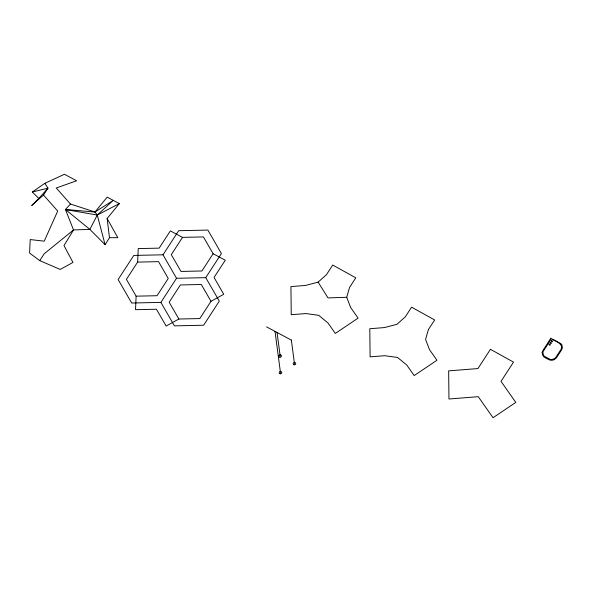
<?xml version="1.0" encoding="UTF-8"?>
<svg xmlns="http://www.w3.org/2000/svg" width="592" height="592" viewBox="0 0 592 592"><rect width="100%" height="100%" fill="white"/><g stroke="black" fill="none" stroke-linecap="round" stroke-linejoin="round"><path stroke-width="0.89" d="M136.123 296.17L135.524 309.683L156.436 309.231L166.13 326.044L178.873 319.014L199.793 318.57L211.004 301.306L223.746 294.283L214.052 277.478L225.263 260.214L213.12 253.731L203.419 236.918L182.506 237.37L170.363 230.88L159.152 248.137L138.239 248.588L137.64 262.101L126.422 279.365L136.123 296.17L157.035 295.719L168.246 278.462L158.552 261.649L137.64 262.101M346.705 297.295L349.539 287.453L355.792 277.826L332.719 265.038L326.466 274.658L318.119 282.162L305.576 285.433L290.931 286.595L291.242 314.722L305.886 313.56L318.718 315.321L327.924 322.921L335.324 333.437L358.093 318.104L350.693 307.588L346.705 297.295L328.012 297.917L318.119 282.162M105.087 244.703L97.273 215.051L94.979 212.017L70.463 204.025L65.431 209.501L89.858 229.378L105.087 244.703L109.49 237.681L107.122 218.507L119.347 203.618L107.204 197.129L94.979 212.017L65.431 209.501L73.519 229.94L63.995 245.584L72.957 262.419L60.214 269.441L39.753 260.628L29.6 253.08L30.199 239.568L44.23 241.159L57.72 211.048L43.519 195.042L47.967 188.197L44.881 183.305L32.316 191.986L38.82 198.446L31.716 205.498L43.519 195.042M39.753 260.628L44.2 253.783L73.519 229.94L89.858 229.378L97.273 215.051L113.272 200.37L94.979 212.017M163 254.804L178.658 230.702L207.873 230.073L221.415 253.546L205.757 277.655L176.542 278.284L160.883 302.386L131.676 303.015L118.126 279.542L133.792 255.433L163 254.804L176.542 278.284M182.506 237.37L171.295 254.627L180.997 271.439L201.909 270.988L213.12 253.731M38.82 198.446L47.967 188.197L32.316 191.986M119.347 203.618L97.273 215.051L65.431 209.501M44.881 183.305L64.447 174.277L76.59 180.767L56.262 188.012L70.463 204.025M109.49 237.681L117.83 237.681L107.122 218.507M266.6 326.88L291.353 340.104M205.757 277.655L219.299 301.128L203.633 325.237L174.425 325.866L160.883 302.386M211.004 301.306L201.302 284.5L180.39 284.952L169.179 302.209L178.873 319.014M291.345 340.03L294.468 363.614M277.049 332.467L280.179 356.044M275.006 331.372L280.475 372.627M542.191 352.706C541.843 356.998 546.801 358.648 549.909 360.032A5.335 4.877 -23.1 0 0 551.478 360.269L552.573 360.165A6.053 5.535 -23.1 0 0 554.201 359.655L556.31 357.982L561.801 349.539L562.393 347.548L561.904 345.025A5.358 4.899 -23.1 0 0 561.038 343.804L552.639 339.068L552.24 339.675C555.673 340.94 564.25 344.337 560.883 349.687L555.422 357.945A4.566 4.174 -23.1 0 1 554.319 358.811L551.529 359.559A4.625 4.225 -23.1 0 1 550.168 359.366L544.425 356.295A4.647 4.248 -23.1 0 1 543.56 355.311L542.931 352.699A4.891 4.477 -23.1 0 1 543.227 351.382L551.522 338.469L550.893 338.136L542.524 351.197A5.506 5.032 -23.1 0 0 542.191 352.706M428.401 329.589L425.559 339.438L429.548 349.731L436.948 360.247L414.185 375.58L406.785 365.064L397.572 357.464L384.741 355.703L370.104 356.858L369.793 328.73L384.437 327.576L396.98 324.305L405.328 316.801L411.581 307.174L434.654 319.969L428.401 329.589M490.442 349.317L477.936 368.564L448.655 370.873L448.958 399.001L478.247 396.684L493.047 417.723L515.81 402.39L501.01 381.352L513.516 362.112L490.442 349.317M549.339 344.137L548.947 344.751L549.983 345.306L550.382 344.699L549.339 344.137M550.442 342.45L550.042 343.064L551.085 343.619L551.485 343.005L550.442 342.45M551.537 340.755L551.145 341.369L552.181 341.924L552.58 341.318L551.537 340.755M279.905 357.22A1.28 1.169 -23.1 0 0 281.385 355.614A1.28 1.169 -23.1 0 0 279.246 355.304A1.28 1.169 -23.1 0 0 279.905 357.22M294.194 364.79A1.28 1.169 -23.1 0 0 295.674 363.185A1.28 1.169 -23.1 0 0 293.536 362.866A1.28 1.169 -23.1 0 0 294.194 364.79M280.201 373.804A1.28 1.169 -23.1 0 0 281.681 372.198A1.28 1.169 -23.1 0 0 279.542 371.88A1.28 1.169 -23.1 0 0 280.201 373.804"/></g></svg>
